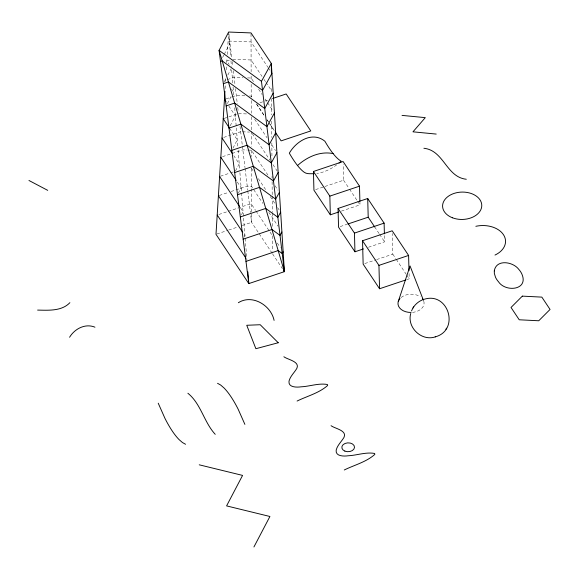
<?xml version="1.0" encoding="UTF-8"?>
<svg xmlns="http://www.w3.org/2000/svg" width="579" height="579" viewBox="0 0 579 579"><rect width="100%" height="100%" fill="white"/><g stroke="black" fill="none" stroke-linecap="round" stroke-linejoin="round"><path stroke-width="0.43" stroke-dasharray="2.9 2.17" d="M225.108 88.667L225.332 85.07M225.557 81.48L225.788 77.883M226.288 69.791L226.519 66.194M226.744 62.597L227.026 58.103M227.25 54.506L228.43 35.63M222.582 57.509L223.82 55.128M224.232 54.339L229.61 44.011L228.054 41.666L229.747 41.095L251.04 41.941L267.903 67.273M224.16 82.124L225.796 78.976M227.844 75.046L231.122 68.756M227.388 103.576L231.028 96.584M230.196 125.824L235.371 115.887L228.908 106.181M233.004 148.079L237.289 139.843L230.015 128.922M235.487 170.95L239.214 163.806L233.807 155.686M238.302 193.198L241.132 187.762L236.673 181.061M241.494 214.715L243.05 211.719L240.061 207.224M244.244 237.079L244.968 235.682L242.963 232.664M336.804 164.776C330.913 169.111 324.131 172.448 316.836 173.461M229.385 60.078L226.845 60.925L229.19 64.45M227.337 79.627L234.111 77.347L243.079 77.709M226.128 98.886L231.216 97.185M232.063 96.896L236.297 95.477L245.069 95.825M259.899 102.772L264.14 101.354M264.987 101.072L267.527 100.218M224.08 118.434L236.789 114.172M223.718 137.418L240.669 131.73M222.517 156.677L242.854 149.86L247.11 150.026M220.461 176.226L229.783 173.099M230.63 172.817L233.171 171.963M219.253 195.492L227.728 192.648M231.122 191.511L247.219 186.112L251.481 186.279L262.909 203.446M218.898 214.469L227.373 211.632M228.22 211.342L249.404 204.235L251.532 204.322L255.52 210.315M315.627 189.601L324.102 186.764M324.949 186.474L343.593 180.221L343.173 164.197M216.843 234.017L227.865 230.326M228.712 230.037L237.18 227.2M242.268 225.492L251.59 222.365L251.416 166.434M341.349 211.125L359.993 204.872L359.928 202.194M340.235 226.57L347.016 224.297M368.505 247.24L384.601 241.834L384.42 234.712M364.842 263.539L375.858 259.848M376.705 259.558L392.808 254.159L392.265 233.489M406.668 279.657L409.215 278.803L409.049 272.514M232.801 59.261L251.098 59.984L262.041 76.428M247.566 77.883L251.156 78.027L254.145 82.529M249.455 95.998L251.206 96.071L252.205 97.576M238.483 113.6L247.855 113.976M242.442 131.802L249.542 132.084M247.964 150.062L251.373 150.2L268.157 175.408M343.593 180.221L349.057 188.436M349.557 189.188L357.011 200.385M357.511 201.137L359.993 204.872M374.664 226.903L379.136 233.619M379.636 234.372L384.601 241.834M392.808 254.159L395.79 258.639M396.289 259.385L406.226 274.323M406.726 275.068L409.215 278.803M268.403 68.018L269.886 70.254M264.031 79.417L265.529 81.661M266.022 82.413L271.5 90.635M258.639 89.275L262.135 94.529M265.131 99.023L267.129 102.027M267.628 102.772L273.027 110.886M256.511 103.909L264.878 116.48M266.847 119.44L269.307 123.139M269.8 123.877L274.229 130.528M256.714 104.343L264.726 116.386M267.23 120.142L268.236 121.648M268.736 122.401L274.2 130.615M254.695 119.267L266.955 137.693M271.862 145.061L275.546 150.591M231.499 88.992L233.453 91.931M252.299 133.633L270.017 160.245M272.933 164.631L277.218 171.066M275.025 185.736L277.956 190.129M251.424 168.236L253.407 171.218M258.357 178.65L266.774 191.302M270.241 196.505L275.206 203.96M277.681 207.687L279.172 209.924M268.866 212.399L278.086 226.244M256.019 211.06L271.971 235.016M277.327 243.064L280.236 247.443M272.087 253.161L251.59 222.365L250.504 213.383M272.586 253.913L282.429 268.699M228.871 33.828L231.788 58.066M232.222 61.656L232.765 66.151M233.308 70.638L235.038 85.004M235.472 88.594L237.31 103.858M237.745 107.448L238.28 111.935M240.01 126.302L242.283 145.155M242.391 146.053L244.989 167.599M245.098 168.496L247.696 190.042M247.805 190.94L250.396 212.486M228.654 32.033L230.674 57.278M230.963 60.889L231.397 66.295M231.687 69.9L232.772 83.427M233.062 87.031L233.858 96.954M234.719 107.774L237.831 146.545M238.121 150.149L239.634 169.082M239.923 172.694L246.929 260.152M271.486 88.696L271.515 93.212M271.551 98.625L271.66 114.881M271.703 121.199L271.812 137.447M271.848 142.868L271.942 157.307M272.072 176.269L272.079 178.071M272.108 181.683L272.195 195.232M272.202 196.129L272.311 212.384M272.318 213.282L272.405 226.823M272.47 235.856L272.571 251.199M251.018 33.828L251.134 71.716M251.148 76.225L251.163 80.734M251.17 84.346L251.206 96.975M251.221 100.58L251.257 113.209M251.272 116.82L251.308 130.347M251.315 131.252L251.358 146.588M251.373 150.2L251.387 156.511M423.777 301.181A13.064 9.126 -1.5 0 1 412.002 312.414M401.117 297.505A13.064 9.126 -1.5 0 1 420.224 296.723"/><path stroke-width="0.87" d="M224.942 91.366L215.996 234.307L248.811 283.594L284.398 271.66L271.312 63.422L251.018 32.923L228.654 32.033L219.094 50.38L248.811 283.594L247.87 271.877M410.743 313.471C406.69 327.453 421.744 341.668 435.466 336.812M398.236 301.623L410.041 265.935L423.401 300.19M411.546 310.923C413.435 306.03 417.372 301.999 422.207 299.987M253.928 546.967L269.915 516.482L226.584 505.894L242.572 475.402L199.241 464.814M283.413 270.176L284.398 271.66L261.462 81.321L271.312 63.422L271.377 72.447L271.942 73.338L262.555 90.389L222.206 60.918L220.512 61.483M273.187 93.168L264.741 108.512L228.423 81.986L223.342 83.694M274.432 112.999L266.926 126.642L234.647 103.062L226.172 105.906M275.676 132.83L269.112 144.764L240.864 124.138L229.002 128.118M276.921 152.661L271.298 162.894L247.081 145.213L231.832 150.33M278.166 172.499L273.476 181.024L253.305 166.289L234.661 172.542M279.418 192.329L275.662 199.147L259.522 187.357L237.491 194.754M280.663 212.16L277.848 217.277L265.739 208.433L240.321 216.959M281.908 231.991L280.033 235.4L271.964 229.508L243.151 239.17M283.153 251.822L282.219 253.53L278.181 250.584L245.981 261.382M435.227 336.877C460.117 330.225 448.508 291.382 424.125 299.3M412.993 307.956L413.703 306.87M445.888 329.241L446.59 328.155M69.581 337.253C74.662 328.792 85.301 323.154 94.949 327.186M69.885 302.679C61.758 311.299 48.448 310.301 37.599 310.091M313.847 173.729C310.662 173.577 306.87 174.293 304.178 172.231A57.828 16.632 71.5 0 1 297.526 165.536C307.036 156.938 320.107 150.938 333.113 153.587L333.67 154.275A57.567 16.559 71.5 0 0 339.772 160.303L341.197 161.237L338.997 163.075M238.353 302.716C252.227 293.85 271.001 305.343 274.099 320.382M297.092 401.044C307.246 396.043 319.138 393.105 327.671 385.44L327.446 384.514C318.725 382.929 309.845 386.41 301.073 386.823C296.832 387.46 288.024 387.546 289.008 381.12C290.267 376.227 294.241 372.738 296.774 368.526C300.269 361.47 287.72 359.704 283.869 356.751M344.266 469.982C354.42 464.98 366.319 462.042 374.852 454.377L374.627 453.458C365.906 451.866 357.019 455.347 348.247 455.76C344.006 456.404 335.198 456.484 336.182 450.057C337.441 445.164 341.415 441.683 343.955 437.463C347.451 430.407 334.901 428.641 331.05 425.695M272.608 98.51L286.171 93.964L310.778 130.934L281.119 140.878L275.213 132.005M338.809 211.972L330.334 214.816L313.934 190.173L313.442 171.478L343.101 161.527L359.508 186.17L359.899 201.304M330.334 214.816L329.849 196.122L359.508 186.17M363.417 248.941L354.949 251.785L338.541 227.142L338.049 208.447L367.708 198.496L384.116 223.139L384.391 233.822M347.863 224.015L368.201 217.19L367.708 198.496M354.949 251.785L354.457 233.091L384.116 223.139M405.821 279.939L379.556 288.755L363.149 264.111L362.534 240.741L392.193 230.789L408.6 255.433L408.998 270.719M379.556 288.755L378.941 265.385L408.6 255.433M402.029 115.395L425.29 117.638L412.965 131.824L436.226 134.075M423.9 148.26C443.999 150.424 446.206 177.087 466.305 179.258M217.545 383.305L220.657 385.035L223.986 387.93A59.724 17.182 71.5 0 1 238.172 409.237L244.888 424.378M185.569 444.274L182.457 442.544L179.128 439.649A59.724 17.182 71.5 0 1 164.943 418.342L158.226 403.201M28.95 180.474L47.724 190.353M187.886 393.25C200.927 403.715 203.982 422.185 215.229 434.33M261.462 81.321L219.094 50.38L284.398 271.66M368.201 217.19L374.664 226.903M362.534 240.741L378.941 265.385M313.442 171.478L329.849 196.122M338.049 208.447L354.457 233.091M224.435 99.458L225.926 101.694M223.233 118.717L229.53 128.191M222.025 137.983L232.338 153.478M220.816 157.249L236.174 180.322M219.615 176.515L239.561 206.479M218.406 195.774L242.463 231.911M217.205 215.041L245.901 258.147M475.851 226.302A23.095 16.132 -1.5 0 1 503.426 234.64A23.095 16.132 -1.5 0 1 494.994 255.057M411.068 312.45A13.064 9.126 -1.5 0 1 399.575 307.876A13.064 9.126 -1.5 0 1 400.009 298.561M422.467 298.771A13.064 9.126 -1.5 0 1 423.242 299.936M297.526 165.551A70.522 20.287 71.5 0 1 289.326 153.174C296.13 141.262 312.385 130.948 324.913 141.262A70.522 20.287 71.5 0 0 333.12 153.609M494.285 270.914L494.357 273.469L495.508 277.261A29.232 20.417 -1.5 0 0 498.49 281.749C505.583 292.525 529.011 290.188 521.824 273.925A29.232 20.417 -1.5 0 0 518.835 269.438C513.218 261.694 496.217 258.806 494.285 270.914M522.338 296.13L511.025 307.463L519.225 319.782L538.738 320.773L550.05 309.447L541.85 297.121L522.338 296.13M278.238 342.739L255.875 348.71L246.748 325.275L260.217 324.732L278.238 342.739M344.852 451.099A6.34 4.429 -1.5 0 0 354.507 447.306A6.34 4.429 -1.5 0 0 345.142 443.427A6.34 4.429 -1.5 0 0 344.852 451.099M452.445 217.776A19.599 13.686 -1.5 0 0 481.771 205.451A19.599 13.686 -1.5 0 0 452.322 194.066A19.599 13.686 -1.5 0 0 452.445 217.776"/></g></svg>
